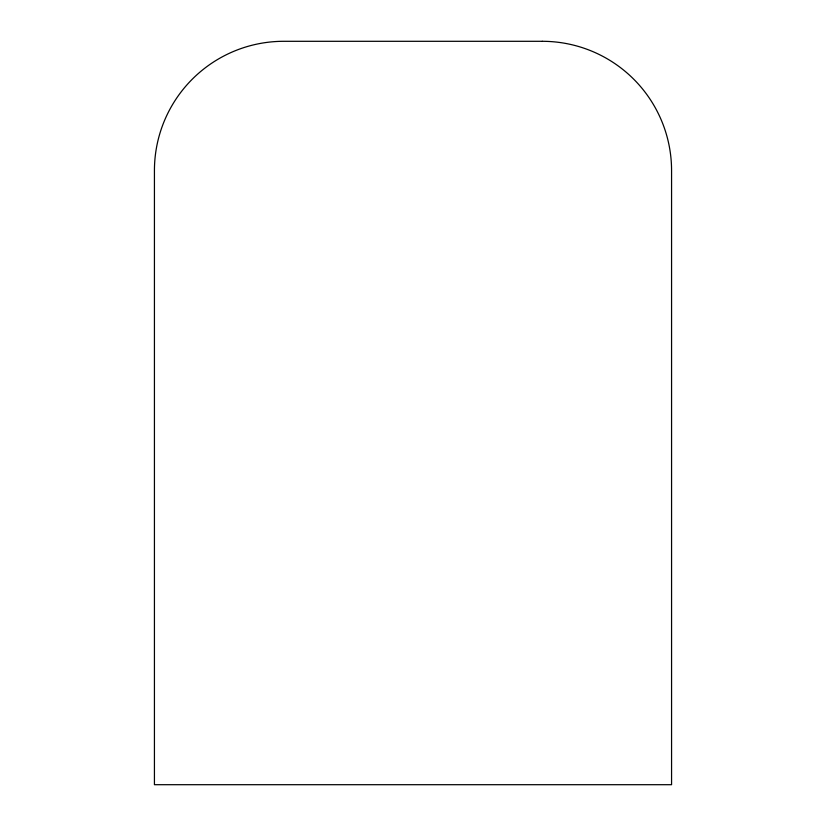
<?xml version="1.0" encoding="UTF-8"?>
<svg xmlns="http://www.w3.org/2000/svg" width="826" height="826" viewBox="0 0 826 826"><rect width="100%" height="100%" fill="white"/><g stroke="black" fill="none" stroke-linecap="round" stroke-linejoin="round"><path stroke-width="1.24" d="M542.29 41.3L283.71 41.3A129.29 129.29 0 0 0 154.431 170.59L154.431 784.7L671.569 784.7L671.569 170.59A129.29 129.29 0 0 0 542.29 41.3"/></g></svg>
